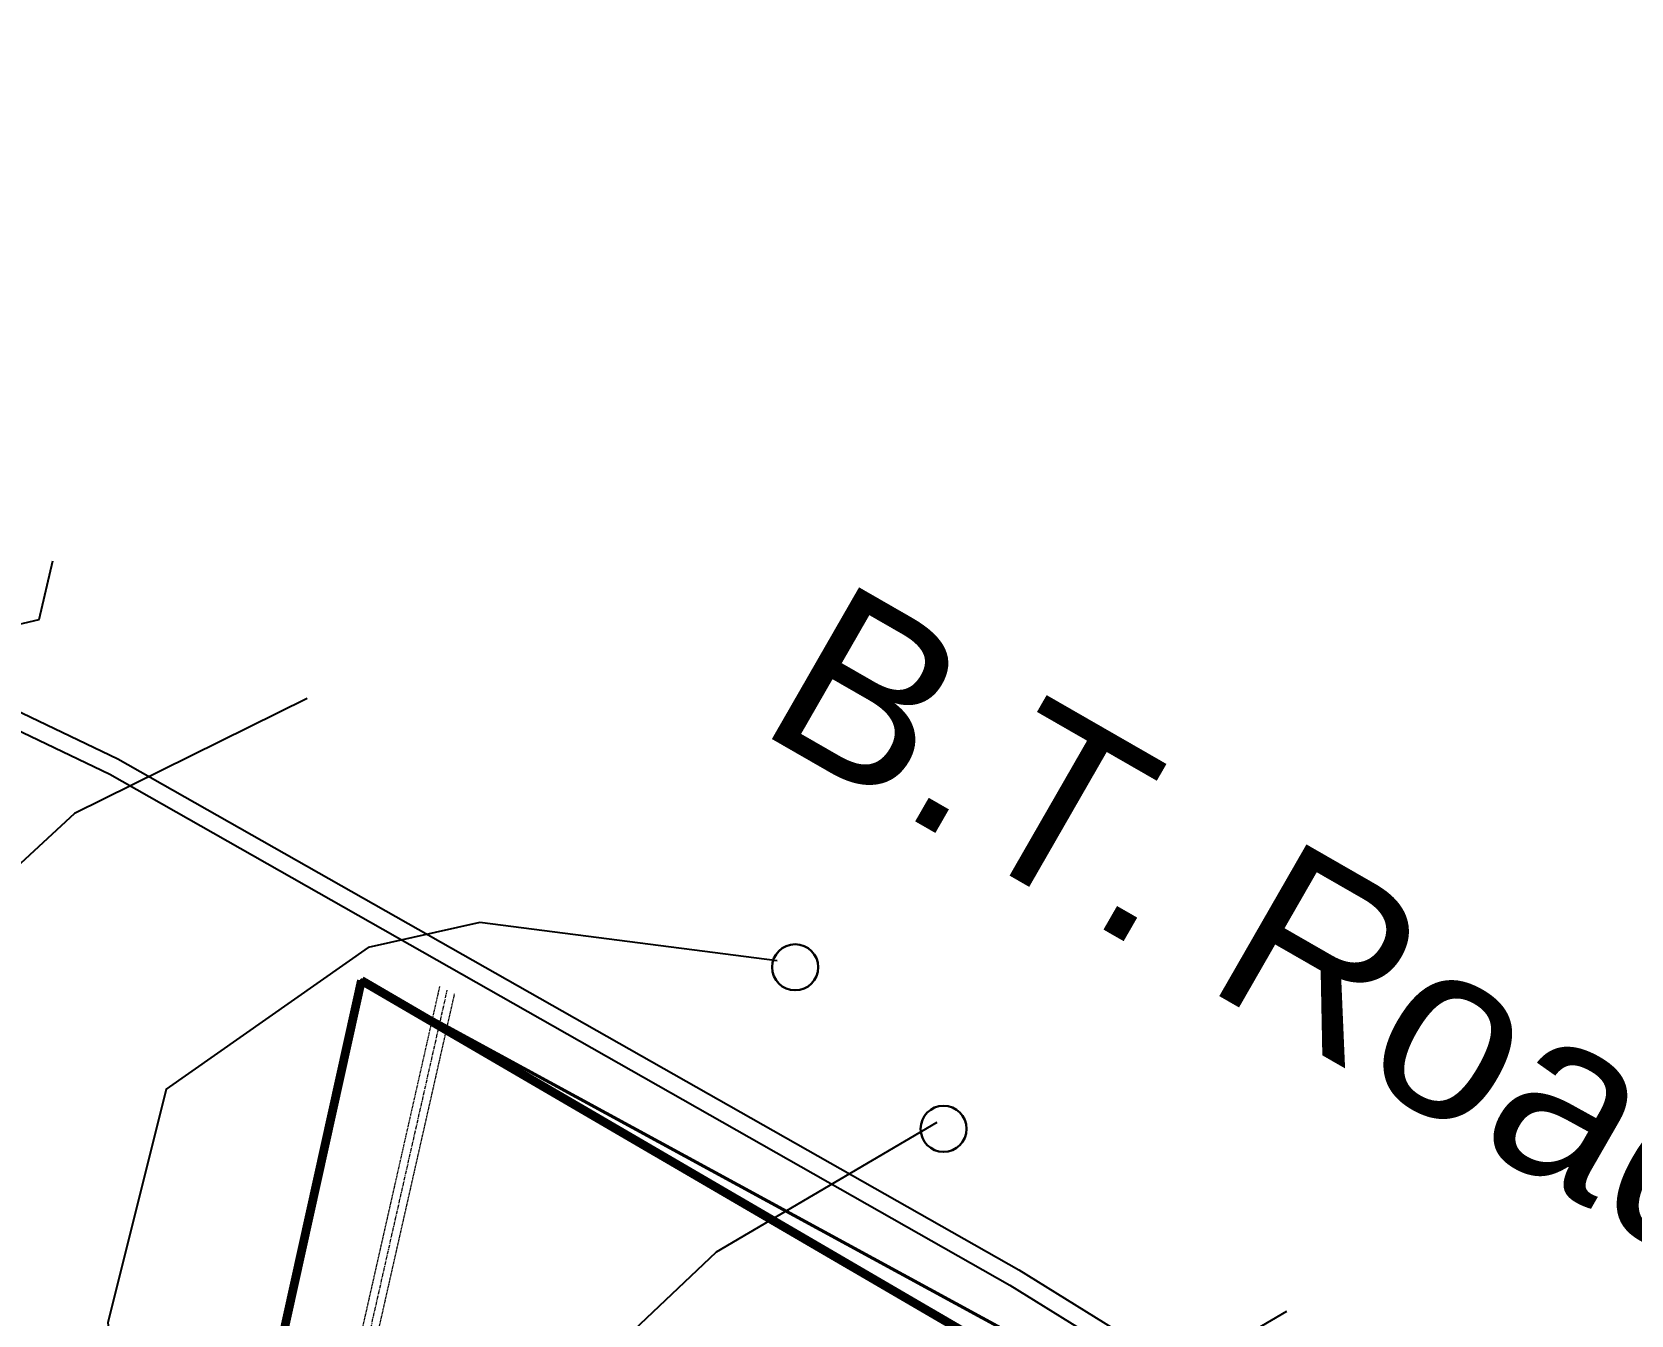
# Model space of a CAD drawing. Header units: metres. Extents: x 218545 to 227455, y 1543467 to 1556082.
# Drawn here: x 222175 to 222723, y 1554764 to 1555204 of the extents above; entities that cross this region are included whole.
import ezdxf

# ---------------------------------------------------------------- set-up
doc = ezdxf.new("R2010")
doc.units = ezdxf.units.M
doc.header["$MEASUREMENT"] = 0
doc.linetypes.add('CENTER', pattern=[2, 1.25, -0.25, 0.25, -0.25])
doc.linetypes.add('HIDDEN', pattern=[0.375, 0.25, -0.125])
for name, color, linetype in [('2 M CONTOUR', 33, 'Continuous'), ('B.T. ROAD', 7, 'Continuous'), ('STONES', 5, 'Continuous')]:
    doc.layers.add(name, color=color, linetype=linetype)
for name, color, linetype, lineweight in [('BO', 7, 'Continuous', 30), ('Co-ordinate', 1, 'Continuous', 50), ('E-LAY-CNTRL', 1, 'CENTER', 0), ('E-LAY-EXIST', 8, 'HIDDEN', 0)]:
    doc.layers.add(name, color=color, linetype=linetype, lineweight=lineweight)
doc.styles.get("Standard").update_dxf_attribs({"font": 'arial.ttf'})

msp = doc.modelspace()

# ---------------------------------------------------------------- linework, layer by layer
at = {"layer": '2 M CONTOUR'}
for points in [[(222181.60288, 1555022.32551, -1047.86579), (222176.84569, 1555002.18432, -1047.86579), (222062.27569, 1554975.30032, -1047.86579), (222006.232, 1554975.19888, -1047.86579), (221935.70069, 1554992.93432, -1047.86579), (221805.37354, 1555072.20277, -1047.86579), (221749.74338, 1555077.43911, -1047.86579), (221676.84872, 1555052.51849, -1047.86579), (221611.56869, 1555055.11232, -1047.86579), (221572.60969, 1555091.35832, -1047.86579), (221553.81069, 1555141.12932, -1047.86579), (221559.73169, 1555232.16332, -1047.86579), (221581.77766, 1555287.92517, -1047.86579)], [(222268.94134, 1554975.20368, -1045.86579), (222189.09869, 1554935.78132, -1045.86579), (222161.23369, 1554910.02132, -1045.86579), (222128.89969, 1554854.55432, -1045.86579), (222118.71269, 1554691.52632, -1045.86579), (222168.39369, 1554616.38632, -1045.86579), (222256.02869, 1554591.48332, -1045.86579), (222327.77269, 1554601.52432, -1045.86579), (222413.08693, 1554681.61345, -1045.86579), (222475.98462, 1554722.56425, -1045.86579), (222564.12669, 1554741.21132, -1045.86579), (222604.87188, 1554765.04497, -1045.86579)], [(222430.01356, 1554885.22282, -1043.86579), (222328.15469, 1554898.34532, -1043.86579), (222289.86369, 1554889.82132, -1043.86579), (222220.59986, 1554841.21851, -1043.86579), (222200.55019, 1554761.07454, -1043.86579), (222208.18815, 1554700.96656, -1043.86579), (222260.28569, 1554672.34532, -1043.86579), (222308.58369, 1554690.21532, -1043.86579), (222333.03369, 1554713.17932, -1043.86579), (222409.27489, 1554785.41896, -1043.86579), (222484.95048, 1554829.95239, -1043.86579)]]:
    msp.add_polyline3d(points, dxfattribs=at)
at = {"layer": 'B.T. ROAD', "linetype": 'Continuous', "elevation": -30.88093}
for points in [[(220673.17007, 1555430.99803), (221421.60644, 1555292.58073), (222073.26159, 1555017.09418), (222203.96172, 1554954.54834), (222512.95879, 1554779.22249), (222764.23939, 1554623.37415), (223114.86798, 1554417.67761), (223517.14156, 1554184.46867), (224031.04301, 1553887.33056)], [(220673.17007, 1555430.99803), (221421.60644, 1555292.58073), (222073.26159, 1555017.09418), (222203.96172, 1554954.54834), (222512.95879, 1554779.22249), (222764.23939, 1554623.37415), (223114.86798, 1554417.67761), (223517.14156, 1554184.46867), (224031.04301, 1553887.33056)], [(220672.07892, 1555425.09808), (221419.87237, 1555286.79969), (222070.79712, 1555011.62191), (222201.18286, 1554949.22652), (222509.89591, 1554774.06182), (222761.13969, 1554618.23632), (223111.84532, 1554412.49458), (223514.13528, 1554179.27615), (224028.03969, 1553882.13632)], [(220672.07892, 1555425.09808), (221419.87237, 1555286.79969), (222070.79712, 1555011.62191), (222201.18286, 1554949.22652), (222509.89591, 1554774.06182), (222761.13969, 1554618.23632), (223111.84532, 1554412.49458), (223514.13528, 1554179.27615), (224028.03969, 1553882.13632)]]:
    msp.add_lwpolyline(points, dxfattribs=at)
at = {"layer": 'BO', "ltscale": 100, "const_width": 3, "elevation": 1469.86579}
for points in [[(221524, 1555242), (221454.5, 1555100), (221618.28289, 1555015.73489), (221732.52926, 1555008.33417), (221778, 1555080), (221845.5, 1555085.5), (221817.5, 1555004), (221745.20734, 1554958.28553), (221737.5, 1554910.5), (221826.5, 1554866.5), (221950, 1554881), (221953.5198, 1554848.09285), (222027.99752, 1554808.38564), (222047.70144, 1554905.17025), (222050, 1554925), (222063.5, 1555014), (222091, 1554999.5), (222074, 1554910), (222110.5, 1554740.5), (222249.1745, 1554705.18459), (222287.5, 1554878.5)], [(222287.5, 1554878.5), (222687.22386, 1554645.3725)]]:
    msp.add_lwpolyline(points, dxfattribs=at)
at = {"layer": 'Co-ordinate', "elevation": -1469.86579}
msp.add_lwpolyline([(222657.63969, 1554677.13632), (222287.63969, 1554878.63632), (222175.63969, 1554383.63632), (222202.13969, 1554282.13632), (222558.63969, 1554206.13632)], close=True, dxfattribs=at)
at = {"layer": 'E-LAY-CNTRL', "elevation": -1470.22972}
msp.add_lwpolyline([(222224.99537, 1554468.70377), (222316.9486, 1554875.2099)], dxfattribs=at)
at = {"layer": 'E-LAY-EXIST'}
for p, q in [((222243.85603, 1554564.54718, -1471.00364), (222314.40451, 1554876.42735, -1469.36541)), ((222250.66562, 1554569.72231, -1470.15689), (222319.49268, 1554873.99244, -1470.15689))]:
    msp.add_line(p, q, dxfattribs=at)
at = {"layer": 'STONES', "lineweight": 30}
for centre in [(222436.23072, 1554883.02967, -1469.86579), (222487.12786, 1554827.61712, -1469.86579)]:
    msp.add_circle(centre, 7.89278, dxfattribs=at)

# ---------------------------------------------------------------- texts
at = {"linetype": 'Continuous'}
msp.add_text('B.T. Road Kadiri to Rayachoti', height=60, rotation=330.1158044, dxfattribs=at).set_placement((222422.29538, 1554964.73412, -1469.86579))

doc.saveas('drawing.dxf')
